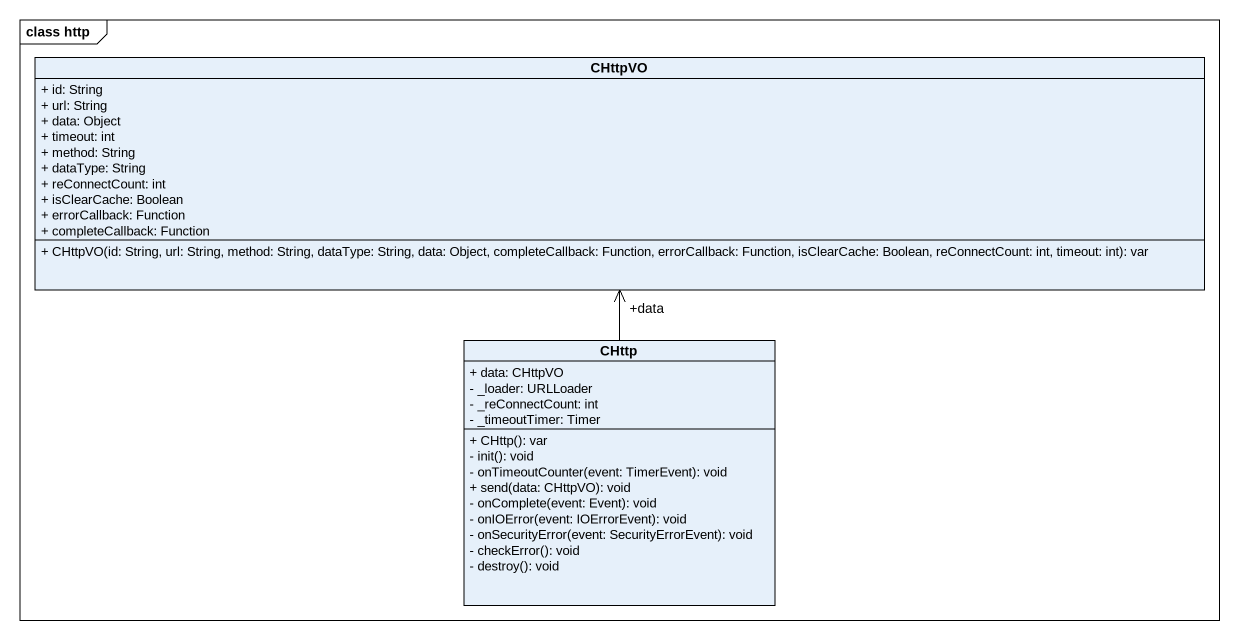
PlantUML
@startuml
mainframe class http
hide circle
hide empty members
skinparam classAttributeIconSize 0
class CHttpVO {
  + id: String
  + url: String
  + data: Object
  + timeout: int
  + method: String
  + dataType: String
  + reConnectCount: int
  + isClearCache: Boolean
  + errorCallback: Function
  + completeCallback: Function
  + CHttpVO(id: String, url: String, method: String, dataType: String, data: Object, completeCallback: Function, errorCallback: Function, isClearCache: Boolean, reConnectCount: int, timeout: int): var
}
class CHttp {
  + data: CHttpVO
  - _loader: URLLoader
  - _reConnectCount: int
  - _timeoutTimer: Timer
  + CHttp(): var
  - init(): void
  - onTimeoutCounter(event: TimerEvent): void
  + send(data: CHttpVO): void
  - onComplete(event: Event): void
  - onIOError(event: IOErrorEvent): void
  - onSecurityError(event: SecurityErrorEvent): void
  - checkError(): void
  - destroy(): void
}
CHttp -up-> "+data" CHttpVO
@enduml
